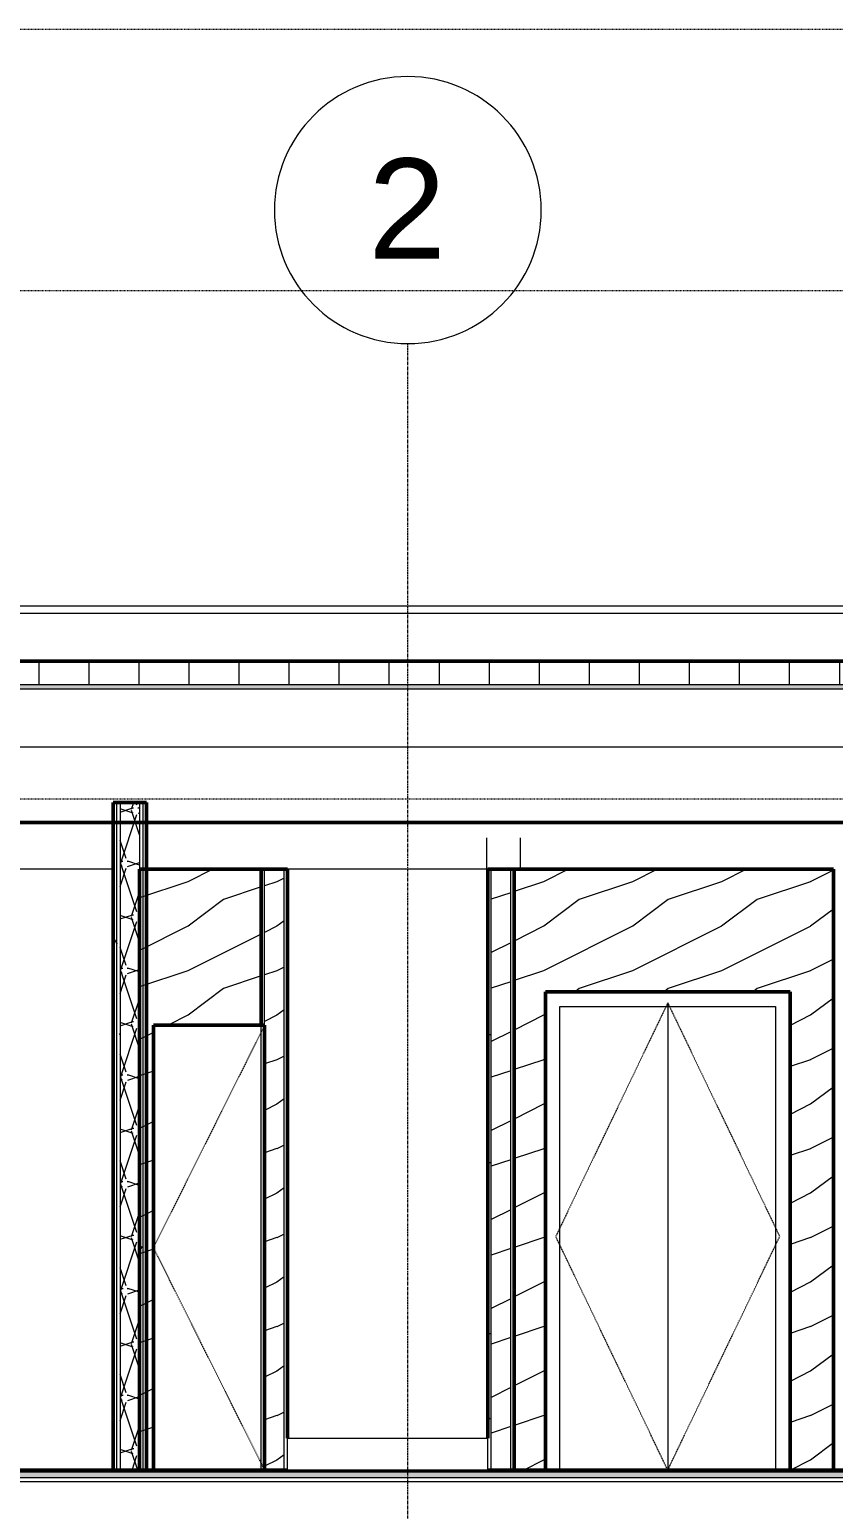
# Model space of a CAD drawing. Header units: inches. Extents: x -4169 to 1833, y -300 to 585.
# Drawn here: x -3222.3 to -3077.8, y 260.9 to 527 of the extents above; entities that cross this region are included whole.
import ezdxf

# ---------------------------------------------------------------- set-up
doc = ezdxf.new("R2010")
doc.units = ezdxf.units.IN
doc.header["$MEASUREMENT"] = 0
for name, pattern in [('Aligning Line 1_8_', [0.25, 0.125, -0.125]), ('Dash 1_16_', [0.125, 0.0625, -0.0625]), ('Grid Line 1_2_', [0.875, 0.5, -0.125, 0.125, -0.125])]:
    doc.linetypes.add(name, pattern=pattern)
for name, color, linetype, lineweight in [('0-1', 7, 'Continuous', 5), ('0-4', 7, 'Continuous', 9), ('A-DOOR-1', 10, 'Continuous', 13), ('A-DOOR-4', 7, 'Dash 1_16_', 9), ('A-DOOR-5', 31, 'Continuous', 9), ('A-FLOR-2', 192, 'Continuous', 50), ('A-FLOR-LEVL-1', 51, 'Grid Line 1_2_', 9), ('A-FLOR-MCUT', 51, 'Continuous', 13), ('A-FLOR-PATT-1', 8, 'Continuous', 9), ('A-ROOF', 132, 'Continuous', 13), ('A-ROOF-1', 132, 'Continuous', 50), ('A-ROOF-PATT-1', 132, 'Continuous', 9), ('A-WALL', 113, 'Continuous', 13), ('A-WALL-1', 250, 'Continuous', 50), ('A-WALL-2', 10, 'Continuous', 13), ('A-WALL-PATT-1', 7, 'Continuous', 9), ('A-WALL-PATT-2', 253, 'Continuous', 9), ('G-ANNO-SYMB', 111, 'Aligning Line 1_8_', 9), ('G-ANNO-SYMB-1', 254, 'Aligning Line 1_8_', 9), ('G-ANNO-SYMB-2', 147, 'Aligning Line 1_8_', 9), ('I-WALL-1', 250, 'Continuous', 50), ('I-WALL-2', 10, 'Continuous', 13), ('P-SANR-FIXT-1', 7, 'Continuous', 9), ('S-GRID-1', 1, 'Grid Line 1_2_', 9), ('S-GRID-IDEN', 1, 'Continuous', 9)]:
    doc.layers.add(name, color=color, linetype=linetype, lineweight=lineweight)
doc.styles.add('Arial_1', font='arial.ttf', dxfattribs={"height": 18})
pattern_1 = [(0, (-3769.654, 146.633), (30.72, 7.68), [1.267, -21.773, 1.267, -21.773, -122.88]), (0, (-3769.654, 146.633), (30.72, 7.68), [-46.08, 1.267, -44.813, 1.267, -21.773, -53.76]), (0, (-3769.654, 146.633), (30.72, 7.68), [-115.2, 1.267, -14.093, 1.267, -37.133]), (120, (-3758.134, 150.473), (-22.011075, 22.7643), [1.267, -21.773, 1.267, -21.773, -122.88]), (120, (-3758.134, 150.473), (-22.011075, 22.7643), [-46.08, 1.267, -44.813, 1.267, -21.773, -53.76]), (120, (-3758.134, 150.473), (-22.011075, 22.7643), [-115.2, 1.267, -14.093, 1.267, -37.133]), (240, (-3754.294, 165.833), (-8.708925, -30.4443), [1.267, -21.773, 1.267, -21.773, -122.88]), (240, (-3754.294, 165.833), (-8.708925, -30.4443), [-46.08, 1.267, -44.813, 1.267, -21.773, -53.76]), (240, (-3754.294, 165.833), (-8.708925, -30.4443), [-115.2, 1.267, -14.093, 1.267, -37.133])]
pattern_2 = [(216.87, (-3763.257, 162.627), (47.980943, 31.987086), [7.997, -71.971]), (206.565, (-3753.661, 157.829), (-15.993714, -15.99413), [17.881, -17.881]), (198.435, (-3753.661, 149.832), (-31.98674, -15.99388), [10.115, -40.461])]

# ---------------------------------------------------------------- blocks, each defined once
blk = doc.blocks.new('CTR - 2nd Phase_rvt-1-BUILDING SECTION - NORTH_SOUTH THRU PARKING RAMP - LOOKING WEST')
at = {"layer": 'A-FLOR-LEVL-1'}
for p, q in [((-4168.71, 398), (-1814.21, 398)), ((-4168.71, 268), (-1814.21, 268))]:
    blk.add_line(p, q, dxfattribs=at)
at = {"layer": 'G-ANNO-SYMB-1'}
for p, q in [((-1910.95, 526.95), (-4072.05, 526.95)), ((-1910.95, 388.59), (-4072.05, 388.59))]:
    blk.add_line(p, q, dxfattribs=at)
blk = doc.blocks.new('Shower Base-3D - 36_ x 36_-V12-BUILDING SECTION - NORTH_SOUTH THRU PARKING RAMP - LOOKING WEST')
at = {"layer": 'P-SANR-FIXT-1'}
for p, q in [((-3175.95, 273.75), (-3139.95, 273.75)), ((-3175.95, 268), (-3175.95, 273.75)), ((-3139.95, 268), (-3139.95, 273.75)), ((-3139.95, 268), (-3175.95, 268))]:
    blk.add_line(p, q, dxfattribs=at)
blk = doc.blocks.new('Single-Flush - CLOSET-V13-BUILDING SECTION - NORTH_SOUTH THRU PARKING RAMP - LOOKING WEST')
at = {"layer": 'A-DOOR-4'}
for p in [(-3180.07, 348), (-3180.07, 268)]:
    blk.add_line(p, (-3200.07, 308), dxfattribs=at)
blk = doc.blocks.new('Flush-Double-Door-Adj_swing-w_handle_2100 - 1_-8_ x 7_-0_-V27-BUILDING SECTION - NORTH_SOUTH THRU PARKING RAMP - LOOKING WEST')
at = {"layer": 'A-DOOR-1'}
blk.add_line((-3107.57, 352), (-3107.57, 268), dxfattribs=at)
at = {"layer": 'A-DOOR-4'}
for p, q in [((-3107.57, 352), (-3127.71, 310)), ((-3107.57, 352), (-3087.44, 310)), ((-3107.57, 268), (-3127.71, 310)), ((-3107.57, 268), (-3087.44, 310))]:
    blk.add_line(p, q, dxfattribs=at)
at = {"layer": 'A-DOOR-5'}
for p, q in [((-3085.57, 354), (-3129.57, 354)), ((-3129.57, 354), (-3129.57, 268)), ((-3085.57, 268), (-3085.57, 354)), ((-3126.95, 268), (-3126.95, 351.37)), ((-3126.95, 351.37), (-3088.2, 351.37)), ((-3088.2, 351.37), (-3088.2, 268)), ((-3129.57, 268), (-3126.95, 268)), ((-3088.2, 268), (-3085.57, 268))]:
    blk.add_line(p, q, dxfattribs=at)
blk = doc.blocks.new('CTR - 1st Phase - Unit Layouts_rvt-1-BUILDING SECTION - NORTH_SOUTH THRU PARKING RAMP - LOOKING WEST')
at = {"layer": 'A-WALL-PATT-1'}
h = blk.add_hatch(dxfattribs=at)
h.set_pattern_fill('FP_1', color=256, style=0, pattern_type=2)
h.set_pattern_definition(pattern_1)
h.paths.add_polyline_path([(-3175.95, 268), (-3175.95, 376), (-3176.57, 376), (-3176.57, 268)], flags=0)
h = blk.add_hatch(dxfattribs=at)
h.set_pattern_fill('FP_1', color=256, style=0, pattern_type=2)
h.set_pattern_definition(pattern_1)
h.paths.add_polyline_path([(-3139.32, 268), (-3139.32, 376), (-3139.95, 376), (-3139.95, 268)], flags=0)
h = blk.add_hatch(dxfattribs=at)
h.set_pattern_fill('FP_1', color=256, style=0, pattern_type=2)
h.set_pattern_definition(pattern_1)
h.paths.add_polyline_path([(-3135.2, 268), (-3135.2, 376), (-3135.82, 376), (-3135.82, 268)], flags=0)
at = {"layer": 'A-WALL-PATT-2'}
h = blk.add_hatch(dxfattribs=at)
h.set_pattern_fill('FP_3', color=256, style=0, pattern_type=2)
h.set_pattern_definition(pattern_2)
h.paths.add_polyline_path([(-3200.07, 268), (-3200.07, 348), (-3180.7, 348), (-3180.7, 376), (-3202.57, 376), (-3202.57, 268)], flags=0)
h = blk.add_hatch(dxfattribs=at)
h.set_pattern_fill('FP_3', color=256, style=0, pattern_type=2)
h.set_pattern_definition(pattern_2)
h.paths.add_polyline_path([(-3176.57, 268), (-3176.57, 376), (-3180.07, 376), (-3180.07, 268)], flags=0)
h = blk.add_hatch(dxfattribs=at)
h.set_pattern_fill('FP_3', color=256, style=0, pattern_type=2)
h.set_pattern_definition(pattern_2)
h.paths.add_polyline_path([(-3135.82, 268), (-3135.82, 376), (-3139.32, 376), (-3139.32, 268)], flags=0)
h = blk.add_hatch(dxfattribs=at)
h.set_pattern_fill('FP_3', color=256, style=0, pattern_type=2)
h.set_pattern_definition(pattern_2)
h.paths.add_polyline_path([(-3135.2, 268), (-3129.57, 268), (-3129.57, 354), (-3085.57, 354), (-3085.57, 268), (-3077.77, 268), (-3077.77, 376), (-3135.2, 376), (-3135.2, 274.66)], flags=0)
at = {"layer": 'A-WALL-1'}
for p, q in [((-3180.7, 376), (-3202.57, 376)), ((-3202.57, 376), (-3202.57, 268)), ((-3180.7, 376), (-3180.7, 348)), ((-3175.95, 376), (-3180.7, 376)), ((-3180.7, 348), (-3180.7, 376)), ((-3175.95, 273.75), (-3175.95, 376)), ((-3139.95, 376), (-3139.95, 273.75)), ((-3135.2, 376), (-3139.95, 376)), ((-3135.2, 268), (-3135.2, 376)), ((-3077.77, 376), (-3135.2, 376)), ((-3135.2, 376), (-3135.2, 268)), ((-3077.77, 268), (-3077.77, 376)), ((-3129.57, 268), (-3129.57, 354)), ((-3129.57, 354), (-3085.57, 354)), ((-3085.57, 354), (-3085.57, 268)), ((-3200.07, 268), (-3200.07, 348)), ((-3200.07, 348), (-3180.7, 348)), ((-3180.7, 348), (-3180.07, 348)), ((-3180.07, 348), (-3180.07, 268)), ((-3202.57, 268), (-3200.07, 268)), ((-3180.07, 268), (-3175.95, 268)), ((-3139.95, 268), (-3135.2, 268)), ((-3135.2, 268), (-3129.57, 268)), ((-3085.57, 268), (-3077.77, 268))]:
    blk.add_line(p, q, dxfattribs=at)
at = {"layer": 'A-WALL-2'}
for p, q in [((-3180.07, 348), (-3180.07, 376)), ((-3176.57, 268), (-3176.57, 376)), ((-3139.32, 268), (-3139.32, 376)), ((-3135.82, 268), (-3135.82, 376)), ((-3180.7, 268), (-3180.7, 348))]:
    blk.add_line(p, q, dxfattribs=at)
at = {"layer": '0-4'}
for name in ['Flush-Double-Door-Adj_swing-w_handle_2100 - 1_-8_ x 7_-0_-V27-BUILDING SECTION - NORTH_SOUTH THRU PARKING RAMP - LOOKING WEST', 'Single-Flush - CLOSET-V13-BUILDING SECTION - NORTH_SOUTH THRU PARKING RAMP - LOOKING WEST', 'Shower Base-3D - 36_ x 36_-V12-BUILDING SECTION - NORTH_SOUTH THRU PARKING RAMP - LOOKING WEST']:
    blk.add_blockref(name, (0, 0), dxfattribs=at)
blk = doc.blocks.new('CTR  - Topography_rvt-1-BUILDING SECTION - NORTH_SOUTH THRU PARKING RAMP - LOOKING WEST')
at = {"layer": 'G-ANNO-SYMB-2'}
blk.add_line((-1910.95, 480), (-4072.05, 480), dxfattribs=at)
blk = doc.blocks.new('CTR - 1st Phase - Common Walls_rvt-1-BUILDING SECTION - NORTH_SOUTH THRU PARKING RAMP - LOOKING WEST')
at = {"layer": 'A-WALL-PATT-1'}
h = blk.add_hatch(dxfattribs=at)
h.set_pattern_fill('FP_1', color=256, style=0, pattern_type=2)
h.set_pattern_definition(pattern_1)
h.paths.add_polyline_path([(-3207.32, 268), (-3206.7, 268), (-3206.7, 388), (-3207.32, 388), (-3207.32, 274.66)], flags=0)
h = blk.add_hatch(dxfattribs=at)
h.set_pattern_fill('FP_1', color=256, style=0, pattern_type=2)
h.set_pattern_definition(pattern_1)
h.paths.add_polyline_path([(-3206.7, 268), (-3206.07, 268), (-3206.07, 388), (-3206.7, 388), (-3206.7, 274.66)], flags=0)
h = blk.add_hatch(dxfattribs=at)
h.set_pattern_fill('FP_1', color=256, style=0, pattern_type=2)
h.set_pattern_definition(pattern_1)
h.paths.add_polyline_path([(-3202.57, 268), (-3201.95, 268), (-3201.95, 388), (-3202.57, 388), (-3202.57, 274.66)], flags=0)
h = blk.add_hatch(dxfattribs=at)
h.set_pattern_fill('FP_1', color=256, style=0, pattern_type=2)
h.set_pattern_definition(pattern_1)
h.paths.add_polyline_path([(-3201.95, 268), (-3201.32, 268), (-3201.32, 388), (-3201.95, 388), (-3201.95, 274.66)], flags=0)
at = {"layer": 'A-WALL-PATT-2'}
h = blk.add_hatch(dxfattribs=at)
h.set_pattern_fill('FP_13', color=256, style=0, pattern_type=2)
h.set_pattern_definition([(161.57, (-3769.174, 147.113), (-3.8399538, -1.54e-05), [0, -27.322, 3.034, 0]), (18.43, (-3770.134, 147.113), (-3.8399538, 1.54e-05), [0, -27.322, 3.034, 0]), (108.43, (-3769.174, 147.113), (1.919622, -9.6005246), [9.106, -21.25]), (71.57, (-3770.134, 147.113), (1.919622, 9.6005246), [9.106, -21.25])])
h.paths.add_polyline_path([(-3206.07, 268), (-3202.57, 268), (-3202.57, 388), (-3206.07, 388), (-3206.07, 274.66)], flags=0)
at = {"layer": 'A-FLOR-LEVL-1'}
for p, q in [((-4168.71, 398), (-1814.21, 398)), ((-4168.71, 268), (-1814.21, 268))]:
    blk.add_line(p, q, dxfattribs=at)
at = {"layer": 'A-WALL-2'}
for p, q in [((-3206.7, 388), (-3206.7, 268)), ((-3206.07, 388), (-3206.07, 268)), ((-3202.57, 388), (-3202.57, 268)), ((-3201.95, 388), (-3201.95, 268))]:
    blk.add_line(p, q, dxfattribs=at)
at = {"layer": 'G-ANNO-SYMB-2'}
for p, q in [((-1910.95, 526.95), (-4072.05, 526.95)), ((-1910.95, 526.95), (-4072.05, 526.95)), ((-1910.95, 480), (-4072.05, 480))]:
    blk.add_line(p, q, dxfattribs=at)
at = {"layer": 'I-WALL-1'}
for p, q in [((-3207.32, 388), (-3207.32, 268)), ((-3201.32, 388), (-3207.32, 388)), ((-3201.32, 268), (-3201.32, 388)), ((-3207.32, 268), (-3201.32, 268))]:
    blk.add_line(p, q, dxfattribs=at)
at = {"layer": 'I-WALL-2'}
for p, q in [((-3140.12, 376), (-3140.12, 381.64)), ((-3134.12, 381.64), (-3134.12, 376)), ((-3207.32, 376), (-3268.52, 376)), ((-3139.95, 376), (-3175.95, 376))]:
    blk.add_line(p, q, dxfattribs=at)
blk = doc.blocks.new('Basic Wall _ EXT - FIBER CEMENT - SMALL - ___-1820300-BUILDING SECTION - NORTH_SOUTH THRU PARKING RAMP - LOOKING WEST')
at = {"layer": 'A-WALL'}
blk.add_line((-2073.48, 423.28), (-3855.16, 423.28), dxfattribs=at)
blk = doc.blocks.new('Grid - Grid Head - Circle-50561-BUILDING SECTION - NORTH_SOUTH THRU PARKING RAMP - LOOKING WEST')
at = {"layer": 'S-GRID-IDEN'}
for start, end in [(0, 180), (180, 360)]:
    blk.add_arc((-3481.32, 494.5), 24, start, end, dxfattribs=at)

msp = doc.modelspace()

# ---------------------------------------------------------------- hatches: boundary and pattern name
at = {"layer": 'A-FLOR-PATT-1'}
h = msp.add_hatch(dxfattribs=at)
h.set_pattern_fill('FP_2', color=256, style=0, pattern_type=2)
h.set_pattern_definition([(50, (-3769.654, 146.633), (27.5427, -2.40992), [2.88, -31.68]), (355, (-3769.654, 146.633), (-5.32784, 28.88427), [2.304, -25.344]), (100.451, (-3767.36, 146.432), (22.2153, 26.47393), [2.448, -26.924]), (46.184, (-3769.654, 154.313), (40.9819, -6.3564), [4.32, -47.52]), (96.636, (-3766.24, 153.784), (35.89075, 37.4062), [3.671, -40.386]), (351.184, (-3769.654, 154.313), (35.891, 37.4062), [3.456, -38.016]), (21, (-3765.814, 152.393), (22.92104, -15.46073), [2.88, -31.68]), (326, (-3765.814, 152.393), (9.34353, 27.84574), [2.304, -25.344]), (71.451, (-3763.904, 151.105), (32.26477, 12.38442), [2.448, -26.924]), (37.5, (-3769.654, 146.633), (0.466855, 12.782707), [1.267, -23.77, 1.267, -24.461, -25.44]), (37.5, (-3769.654, 146.633), (0.466855, 12.782707), [-50.765, 1.267, -24.173]), (7.5, (-3769.654, 146.633), (10.10159, 15.14509), [1.267, -13.402, 1.267, -23.194, -9.696]), (7.5, (-3769.654, 146.633), (10.10159, 15.14509), [-39.13, 1.267, -8.429]), (327.5, (-3778.217, 146.633), (20.49916, -0.86578), [1.267, -8.333, 1.267, -28.685, -39.744]), (327.5, (-3778.217, 146.633), (20.49916, -0.86578), [-39.552, 1.267, -38.477]), (317.5, (-3782.057, 146.633), (22.39478, 3.84429), [1.267, -11.213, 1.267, -18.624, -28.224]), (317.5, (-3782.057, 146.633), (22.39478, 3.84429), [-32.371, 1.267, -26.957])])
h.paths.add_polyline_path([(-2991.4999, 266.625), (-2070.6737, 266.625), (-2070.6737, 267.625), (-3852.4737, 267.625), (-3852.4737, 266.625), (-3059.0344, 266.625)], flags=0)
at = {"layer": 'A-ROOF-PATT-1'}
h = msp.add_hatch(dxfattribs=at)
h.set_pattern_fill('FP_16', color=256, style=0, pattern_type=2)
h.set_pattern_definition([(0, (-3769.654, 146.633), (0, 9), []), (90, (-3769.654, 146.633), (-9, 6e-16), [])])
h.paths.add_polyline_path([(-3407.6737, 409.1624), (-2076.1737, 409.1624), (-2076.1737, 413.1633), (-3407.6737, 413.1633), (-3407.6737, 411.3486)], flags=0)
h = msp.add_hatch(dxfattribs=at)
h.set_pattern_fill('FP_7', color=256, style=0, pattern_type=2)
h.set_pattern_definition([(0, (-3769.654, 146.633), (0, 4.798), []), (315, (-3769.654, 146.633), (4.7984266, 0), [6.786, -6.786]), (45, (-3769.654, 146.633), (4.7984266, 0), [6.786, -6.786])])
h.paths.add_polyline_path([(-3278.5215, 408.4122), (-2076.1737, 408.4122), (-2076.1737, 409.1624), (-3407.6737, 409.1624), (-3407.6737, 408.4122), (-3295.4051, 408.4122)], flags=0)

# ---------------------------------------------------------------- linework, layer by layer
at = {"layer": 'A-FLOR-2'}
for p, q in [((-3175.9487, 268), (-3366.9237, 268)), ((-2913.3237, 268), (-3139.9487, 268))]:
    msp.add_line(p, q, dxfattribs=at)
at = {"layer": 'A-FLOR-LEVL-1'}
for p, q in [((-4167.9645, 398), (-1814.099, 398)), ((-4167.9645, 268), (-1814.099, 268))]:
    msp.add_line(p, q, dxfattribs=at)
at = {"layer": 'A-FLOR-MCUT'}
for p, q in [((-2070.6737, 267.875), (-3852.4737, 267.875)), ((-2070.6737, 267.625), (-3852.4737, 267.625)), ((-2070.6737, 266.625), (-3852.4737, 266.625)), ((-2070.6737, 265.875), (-3857.9737, 265.875))]:
    msp.add_line(p, q, dxfattribs=at)
at = {"layer": 'A-ROOF'}
for p, q in [((-2076.1737, 413.1633), (-3407.6737, 413.1633)), ((-2076.1737, 409.1624), (-3407.6737, 409.1624)), ((-2076.1737, 408.4122), (-3407.6737, 408.4122))]:
    msp.add_line(p, q, dxfattribs=at)
at = {"layer": 'A-ROOF-1'}
for p, q in [((-2076.1737, 413.4133), (-3407.6737, 413.4133)), ((-3407.6737, 384.407), (-2076.1737, 384.407))]:
    msp.add_line(p, q, dxfattribs=at)
at = {"layer": 'A-WALL'}
msp.add_line((-2076.7987, 422), (-3851.8487, 422), dxfattribs=at)
at = {"layer": 'G-ANNO-SYMB'}
for p, q in [((-1910.9479, 526.9531), (-4072.0519, 526.9531)), ((-1910.9479, 480), (-4072.0519, 480))]:
    msp.add_line(p, q, dxfattribs=at)
at = {"layer": 'S-GRID-1'}
msp.add_line((-3154.3237, -159.8356), (-3154.3237, 470.5), dxfattribs=at)

# ---------------------------------------------------------------- block references
at = {"layer": '0-1'}
for name in ['CTR - 2nd Phase_rvt-1-BUILDING SECTION - NORTH_SOUTH THRU PARKING RAMP - LOOKING WEST', 'CTR - 1st Phase - Common Walls_rvt-1-BUILDING SECTION - NORTH_SOUTH THRU PARKING RAMP - LOOKING WEST', 'CTR  - Topography_rvt-1-BUILDING SECTION - NORTH_SOUTH THRU PARKING RAMP - LOOKING WEST', 'CTR - 1st Phase - Unit Layouts_rvt-1-BUILDING SECTION - NORTH_SOUTH THRU PARKING RAMP - LOOKING WEST']:
    msp.add_blockref(name, (0, 0), dxfattribs=at)
at = {"layer": 'A-WALL'}
msp.add_blockref('Basic Wall _ EXT - FIBER CEMENT - SMALL - ___-1820300-BUILDING SECTION - NORTH_SOUTH THRU PARKING RAMP - LOOKING WEST', (0, 0), dxfattribs=at)
at = {"layer": 'S-GRID-IDEN'}
msp.add_blockref('Grid - Grid Head - Circle-50561-BUILDING SECTION - NORTH_SOUTH THRU PARKING RAMP - LOOKING WEST', (327, 0), dxfattribs=at)

# ---------------------------------------------------------------- texts
at = {"layer": 'S-GRID-IDEN', "insert": (-3161.4528, 503.7879), "char_height": 18, "width": 16.968, "attachment_point": 1, "style": 'Arial_1'}
msp.add_mtext('2', dxfattribs=at)

doc.saveas('drawing.dxf')
